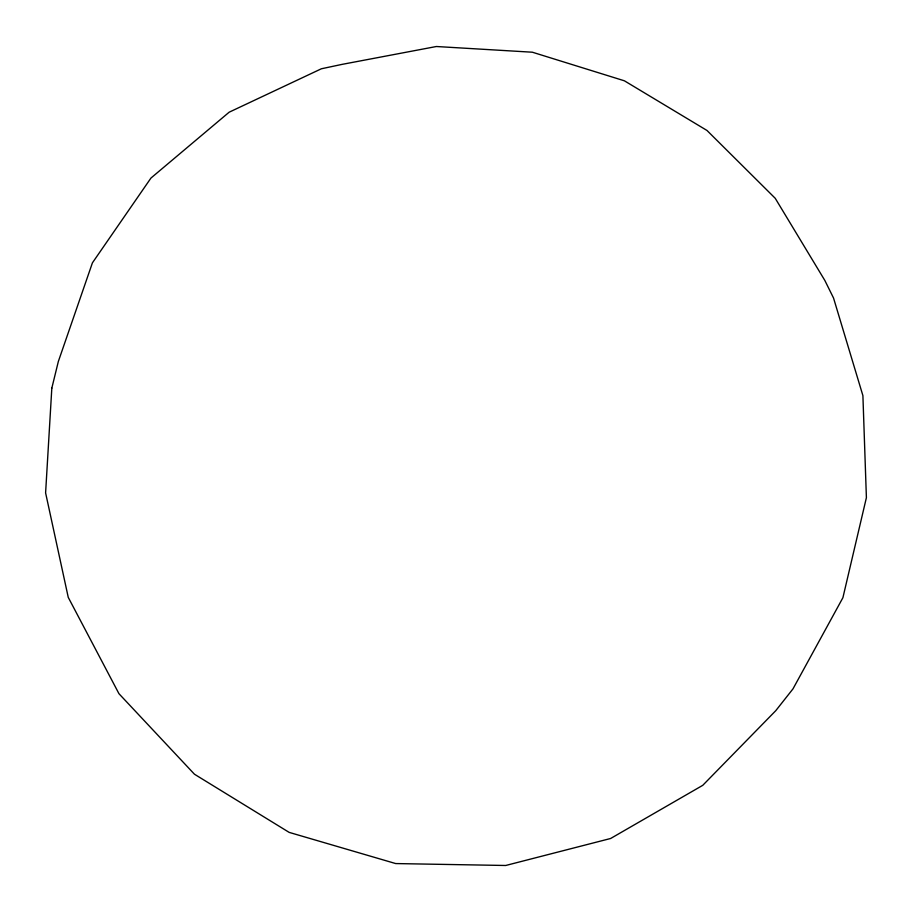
<?xml version="1.0" encoding="UTF-8"?>
<svg xmlns="http://www.w3.org/2000/svg" width="912" height="912" viewBox="0 0 912 912"><rect width="100%" height="100%" fill="white"/><g stroke="black" fill="none" stroke-linecap="round" stroke-linejoin="round"><path stroke-width="1.37" d="M51.824 388.136L45.6 492.879L68.252 597.371L118.959 693.701L194.45 774.208L289.15 832.382L395.694 863.561L505.693 865.488L610.63 838.493L702.764 785.323L775.781 710.665L792.984 688.868L842.905 597.713L866.4 497.667L862.9 395.614L833.534 298.03L824.87 280.508L775.246 198.314L706.982 130.462L624.389 80.803L532.369 52.212L436.358 46.512L342.08 64.376L321.377 68.776L229.151 112.199L150.947 178.068L92.42 262.838L58.345 361.471L51.824 388.136"/></g></svg>
